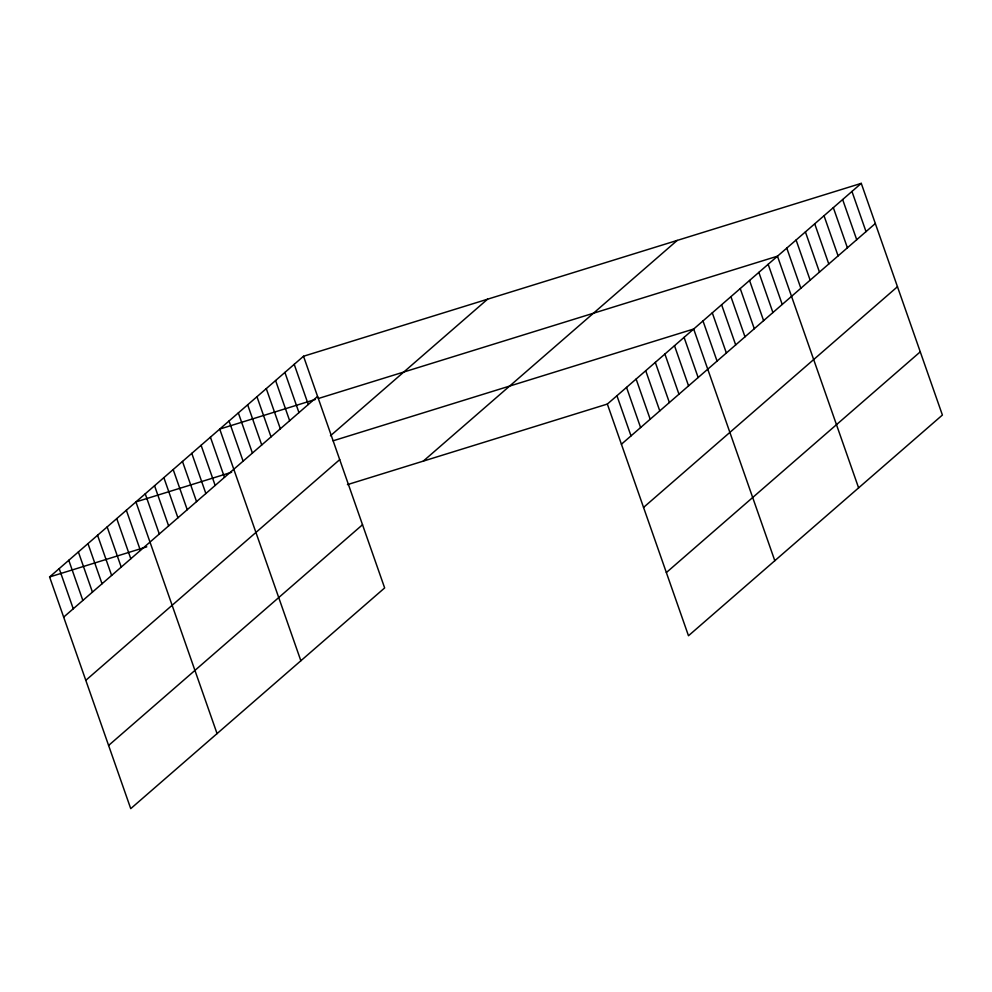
<?xml version="1.0" encoding="UTF-8"?>
<svg xmlns="http://www.w3.org/2000/svg" width="992" height="992" viewBox="0 0 992 992"><rect width="100%" height="100%" fill="white"/><g stroke="black" fill="none" stroke-linecap="round" stroke-linejoin="round"><path stroke-width="1.49" d="M303.515 356.252L384.648 587.934L130.733 808.641L49.6 576.96L303.515 356.252L861.267 183.359L942.4 415.04L688.485 635.748L607.352 404.066L861.267 183.359M63.662 617.123L317.589 396.416M330.46 435.761L487.58 299.187M85.796 680.326L339.723 459.618M423.286 461.119L677.214 240.411M108.599 745.451L362.526 524.731M621.414 444.23L875.328 223.522M643.548 507.433L897.462 286.725M666.351 572.558L920.266 351.838M315.431 399.416L219.728 429.077L300.861 660.771M318.382 398.499L777.468 256.184L858.613 487.878M231.644 472.254L135.929 501.915L217.062 733.609M333.114 440.795L693.681 329.022L774.814 560.716M49.6 576.96L146.779 546.84M347.436 484.629L607.352 404.066M851.954 191.444L866.016 231.607M842.642 199.541L856.716 239.704M833.33 207.626L847.404 247.802M824.017 215.723L838.091 255.886M814.717 223.82L828.779 263.984M805.405 231.905L819.466 272.081M796.092 240.002L810.154 280.166M786.78 248.099L800.854 288.263M768.155 264.281L782.229 304.445M758.855 272.378L772.917 312.542M749.543 280.463L763.604 320.639M740.23 288.56L754.292 328.724M730.918 296.658L744.992 336.821M721.606 304.742L735.68 344.906M712.293 312.84L726.367 353.003M702.993 320.937L717.055 361.1M684.083 337.367L698.157 377.53M674.498 345.7L688.56 385.863M664.9 354.032L678.962 394.208M655.303 362.378L669.377 402.541M645.718 370.71L659.779 410.886M636.12 379.056L650.194 419.219M626.535 387.388L640.596 427.552M616.937 395.734L631.011 435.897M294.202 364.337L308.276 404.5M284.902 372.434L298.964 412.598M275.59 380.531L289.652 420.695M266.278 388.616L280.339 428.78M256.965 396.713L271.027 436.877M247.653 404.798L261.727 444.974M238.34 412.895L252.414 453.059M229.04 420.992L243.102 461.156M210.416 437.174L224.477 477.338M201.103 445.272L215.165 485.435M191.791 453.356L205.865 493.532M182.478 461.454L196.552 501.617M173.178 469.551L187.24 509.714M163.866 477.636L177.928 517.812M154.554 485.733L168.615 525.896M145.241 493.83L159.303 533.994M126.344 510.26L140.405 550.424M116.746 518.593L130.808 558.756M107.161 526.938L121.222 567.102M97.563 535.271L111.625 575.434M87.966 543.604L102.04 583.78M78.38 551.949L92.442 592.112M68.783 560.282L82.857 600.445M59.198 568.627L73.259 608.79"/></g></svg>
